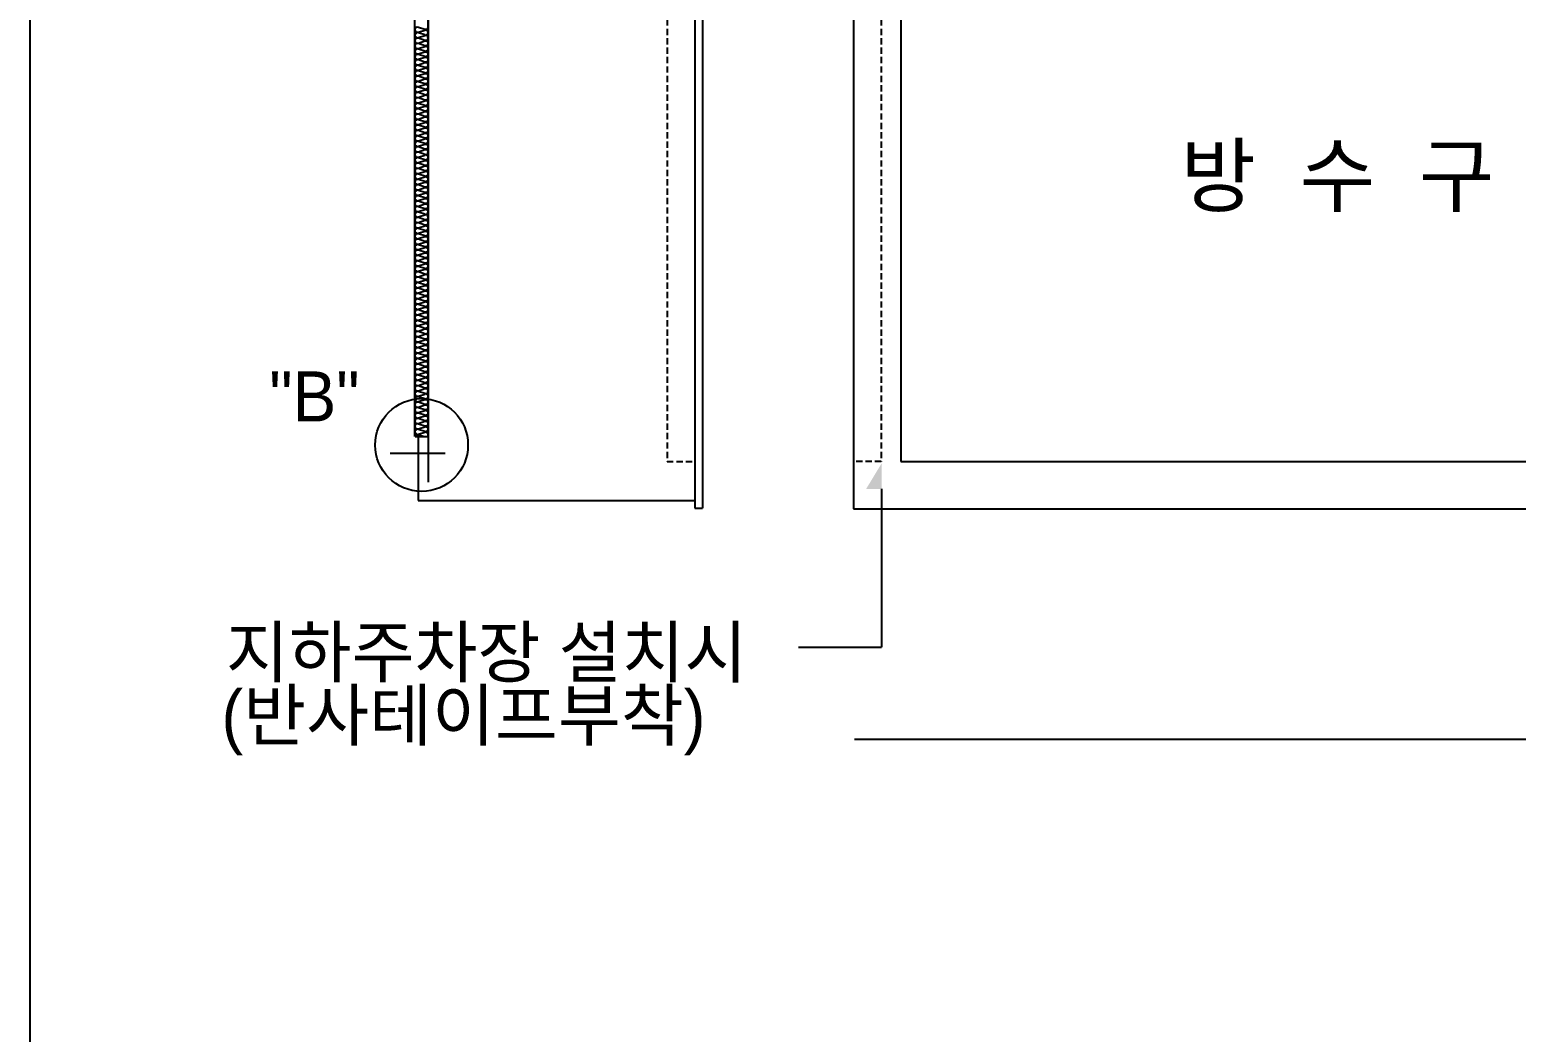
# Model space of a CAD drawing. Header units: millimetres. Extents: x 0 to 42050, y 0 to 29700.
# Drawn here: x 6389 to 9354, y 16216 to 18216 of the extents above; entities that cross this region are included whole.
import ezdxf

# ---------------------------------------------------------------- set-up
doc = ezdxf.new("R2010")
doc.units = ezdxf.units.MM
doc.header["$LTSCALE"] = 50
doc.linetypes.add('HIDDEN', pattern=[0.375, 0.25, -0.125])
for name, color, linetype in [('arch', 8, 'Continuous'), ('DIM', 7, 'Continuous'), ('FONT', 3, 'Continuous'), ('FORM', 4, 'Continuous'), ('PIPE', 3, 'Continuous'), ('PV-451', 7, 'Continuous')]:
    doc.layers.add(name, color=color, linetype=linetype)
doc.styles.add('돋움', font='')
doc.styles.get('돋움').set_extended_font_data('Dotum')

msp = doc.modelspace()

# ---------------------------------------------------------------- linework, layer by layer
at = {"layer": 'arch', "color": 9}
for p, q in [((7157, 17404.6), (7157, 20145.1)), ((7183.8, 17404.6), (7183.8, 20145.1)), ((7176.8, 18205.6), (7164.1, 18209.9)), ((7164.1, 18200.3), (7176.8, 18204.5)), ((7176.8, 18086.3), (7164.1, 18090.6)), ((7164.1, 18081), (7176.8, 18085.2)), ((7176.8, 17967.1), (7164.1, 17971.4)), ((7164.1, 17961.8), (7176.8, 17966)), ((7176.8, 17847.8), (7164.1, 17852.1)), ((7164.1, 17842.6), (7176.8, 17846.7)), ((7176.8, 17728.6), (7164.1, 17732.9)), ((7164.1, 17723.3), (7176.8, 17727.5)), ((7176.8, 17609.5), (7164.1, 17613.8)), ((7164.1, 17604.2), (7176.8, 17608.4)), ((7176.8, 17490.2), (7164.1, 17494.6)), ((7164.1, 17485), (7176.8, 17489.1)), ((7157.5, 17404.6), (7183.8, 17404.6))]:
    msp.add_line(p, q, dxfattribs=at)
for points in [[(7183.8, 18221.3, -0.504303), (7176.8, 18216.4), (7164.1, 18220.7, 0.508889), (7157.2, 18215.9, 0.508889), (7164.1, 18211.1), (7176.8, 18215.3, -0.508889), (7183.8, 18210.5)], [(7183.8, 18199.7, -0.504303), (7176.8, 18194.7), (7164.1, 18199, 0.508889), (7157.2, 18194.2, 0.508889), (7164.1, 18189.4), (7176.8, 18193.6, -0.508889), (7183.8, 18188.8)], [(7183.8, 18188.8, -0.504303), (7176.8, 18183.9), (7164.1, 18188.2, 0.508889), (7157.2, 18183.4, 0.508889), (7164.1, 18178.6), (7176.8, 18182.8, -0.508889), (7183.8, 18178)], [(7183.8, 18178, -0.504303), (7176.8, 18173), (7164.1, 18177.4, 0.500408), (7157.2, 18172.7, 0.500408)], [(7157.2, 18172.7, 0.00676), (7157.2, 18172.6, 0.508889), (7164.1, 18167.8), (7176.8, 18171.9, -0.508889), (7183.8, 18167.1)], [(7183.8, 18167.1, -0.504303), (7176.8, 18162.2), (7164.1, 18166.5, 0.508889), (7157.2, 18161.7, 0.508889), (7164.1, 18156.9), (7176.8, 18161.1, -0.508889), (7183.8, 18156.3)], [(7183.8, 18156.3, -0.504303), (7176.8, 18151.4), (7164.1, 18155.7, 0.508889), (7157.2, 18150.9, 0.508889), (7164.1, 18146.1), (7176.8, 18150.3, -0.508889), (7183.8, 18145.5)], [(7183.8, 18145.5, -0.504303), (7176.8, 18140.5), (7164.1, 18144.8, 0.508889), (7157.2, 18140, 0.508889), (7164.1, 18135.2), (7176.8, 18139.4, -0.508889), (7183.8, 18134.6)], [(7183.8, 18134.6, -0.504303), (7176.8, 18129.7), (7164.1, 18134, 0.508889), (7157.2, 18129.2, 0.508889), (7164.1, 18124.4), (7176.8, 18128.6, -0.508889), (7183.8, 18123.8)], [(7183.8, 18123.8, -0.504303), (7176.8, 18118.8), (7164.1, 18123.2, 0.508889), (7157.2, 18118.4, 0.508889), (7164.1, 18113.6), (7176.8, 18117.7, -0.508889), (7183.8, 18112.9)], [(7183.8, 18112.9, -0.504303), (7176.8, 18108), (7164.1, 18112.3, 0.508889), (7157.2, 18107.5, 0.508889), (7164.1, 18102.7), (7176.8, 18106.9, -0.508889), (7183.8, 18102.1)], [(7183.8, 18102.1, -0.504303), (7176.8, 18097.2), (7164.1, 18101.5, 0.508889), (7157.2, 18096.7, 0.508889), (7164.1, 18091.9), (7176.8, 18096.1, -0.508889), (7183.8, 18091.3)], [(7183.8, 18080.4, -0.504303), (7176.8, 18075.5), (7164.1, 18079.8, 0.508889), (7157.2, 18075, 0.508889), (7164.1, 18070.2), (7176.8, 18074.4, -0.508889), (7183.8, 18069.6)], [(7183.8, 18069.6, -0.504303), (7176.8, 18064.6), (7164.1, 18069, 0.508889), (7157.2, 18064.2, 0.508889), (7164.1, 18059.4), (7176.8, 18063.5, -0.508889), (7183.8, 18058.7)], [(7183.8, 18058.7, -0.504303), (7176.8, 18053.8), (7164.1, 18058.1, 0.500408), (7157.2, 18053.5, 0.500408)], [(7157.2, 18053.5, 0.00676), (7157.2, 18053.3, 0.508889), (7164.1, 18048.5), (7176.8, 18052.7, -0.508889), (7183.8, 18047.9)], [(7183.8, 18047.9, -0.504303), (7176.8, 18043), (7164.1, 18047.3, 0.508889), (7157.2, 18042.5, 0.508889), (7164.1, 18037.7), (7176.8, 18041.9, -0.508889), (7183.8, 18037.1)], [(7183.8, 18037.1, -0.504303), (7176.8, 18032.1), (7164.1, 18036.4, 0.508889), (7157.2, 18031.6, 0.508889), (7164.1, 18026.8), (7176.8, 18031, -0.508889), (7183.8, 18026.2)], [(7183.8, 18026.2, -0.504303), (7176.8, 18021.3), (7164.1, 18025.6, 0.508889), (7157.2, 18020.8, 0.508889), (7164.1, 18016), (7176.8, 18020.2, -0.508889), (7183.8, 18015.4)], [(7183.8, 18015.4, -0.504303), (7176.8, 18010.4), (7164.1, 18014.8, 0.508889), (7157.2, 18010, 0.508889), (7164.1, 18005.2), (7176.8, 18009.3, -0.508889), (7183.8, 18004.5)], [(7183.8, 18004.5, -0.504303), (7176.8, 17999.6), (7164.1, 18003.9, 0.508889), (7157.2, 17999.1, 0.508889), (7164.1, 17994.3), (7176.8, 17998.5, -0.508889), (7183.8, 17993.7)], [(7183.8, 17993.7, -0.504303), (7176.8, 17988.8), (7164.1, 17993.1, 0.508889), (7157.2, 17988.3, 0.508889), (7164.1, 17983.5), (7176.8, 17987.7, -0.508889), (7183.8, 17982.9)], [(7183.8, 17982.9, -0.504303), (7176.8, 17977.9), (7164.1, 17982.2, 0.508889), (7157.2, 17977.4, 0.508889), (7164.1, 17972.6), (7176.8, 17976.8, -0.508889), (7183.8, 17972)], [(7183.8, 17961.2, -0.504303), (7176.8, 17956.2), (7164.1, 17960.6, 0.508889), (7157.2, 17955.8, 0.508889), (7164.1, 17951), (7176.8, 17955.1, -0.508889), (7183.8, 17950.3)], [(7183.8, 17950.3, -0.504303), (7176.8, 17945.4), (7164.1, 17949.7, 0.508889), (7157.2, 17944.9, 0.508889), (7164.1, 17940.1), (7176.8, 17944.3, -0.508889), (7183.8, 17939.5)], [(7183.8, 17939.5, -0.504303), (7176.8, 17934.6), (7164.1, 17938.9, 0.500408), (7157.2, 17934.2, 0.500408)], [(7157.2, 17934.2, 0.00676), (7157.2, 17934.1, 0.508889), (7164.1, 17929.3), (7176.8, 17933.4, -0.508889), (7183.8, 17928.7)], [(7183.8, 17928.7, -0.504303), (7176.8, 17923.7), (7164.1, 17928, 0.508889), (7157.2, 17923.2, 0.508889), (7164.1, 17918.4), (7176.8, 17922.6, -0.508889), (7183.8, 17917.8)], [(7183.8, 17917.8, -0.504303), (7176.8, 17912.9), (7164.1, 17917.2, 0.508889), (7157.2, 17912.4, 0.508889), (7164.1, 17907.6), (7176.8, 17911.8, -0.508889), (7183.8, 17907)], [(7183.8, 17907, -0.504303), (7176.8, 17902), (7164.1, 17906.3, 0.508889), (7157.2, 17901.6, 0.508889), (7164.1, 17896.8), (7176.8, 17900.9, -0.508889), (7183.8, 17896.1)], [(7183.8, 17896.1, -0.504303), (7176.8, 17891.2), (7164.1, 17895.5, 0.508889), (7157.2, 17890.7, 0.508889), (7164.1, 17885.9), (7176.8, 17890.1, -0.508889), (7183.8, 17885.3)], [(7183.8, 17885.3, -0.504303), (7176.8, 17880.4), (7164.1, 17884.7, 0.508889), (7157.2, 17879.9, 0.508889), (7164.1, 17875.1), (7176.8, 17879.2, -0.508889), (7183.8, 17874.5)], [(7183.8, 17874.5, -0.504303), (7176.8, 17869.5), (7164.1, 17873.8, 0.508889), (7157.2, 17869, 0.508889), (7164.1, 17864.2), (7176.8, 17868.4, -0.508889), (7183.8, 17863.6)], [(7183.8, 17863.6, -0.504303), (7176.8, 17858.7), (7164.1, 17863, 0.508889), (7157.2, 17858.2, 0.508889), (7164.1, 17853.4), (7176.8, 17857.6, -0.508889), (7183.8, 17852.8)], [(7183.8, 17841.9, -0.504303), (7176.8, 17837), (7164.1, 17841.3, 0.508889), (7157.2, 17836.5, 0.508889), (7164.1, 17831.7), (7176.8, 17835.9, -0.508889), (7183.8, 17831.1)], [(7183.8, 17831.1, -0.504303), (7176.8, 17826.2), (7164.1, 17830.5, 0.508889), (7157.2, 17825.7, 0.508889), (7164.1, 17820.9), (7176.8, 17825, -0.508889), (7183.8, 17820.2)], [(7183.8, 17820.2, -0.504303), (7176.8, 17815.3), (7164.1, 17819.6, 0.500408), (7157.2, 17815, 0.500408)], [(7157.2, 17815, 0.00676), (7157.2, 17814.8, 0.508889), (7164.1, 17810), (7176.8, 17814.2, -0.508889), (7183.8, 17809.4)], [(7183.8, 17809.4, -0.504303), (7176.8, 17804.5), (7164.1, 17808.8, 0.508889), (7157.2, 17804, 0.508889), (7164.1, 17799.2), (7176.8, 17803.4, -0.508889), (7183.8, 17798.6)], [(7183.8, 17798.6, -0.504303), (7176.8, 17793.6), (7164.1, 17797.9, 0.508889), (7157.2, 17793.1, 0.508889), (7164.1, 17788.4), (7176.8, 17792.5, -0.508889), (7183.8, 17787.7)], [(7183.8, 17787.7, -0.504303), (7176.8, 17782.8), (7164.1, 17787.1, 0.508889), (7157.2, 17782.3, 0.508889), (7164.1, 17777.5), (7176.8, 17781.7, -0.508889), (7183.8, 17776.9)], [(7183.8, 17776.9, -0.504303), (7176.8, 17772), (7164.1, 17776.3, 0.508889), (7157.2, 17771.5, 0.508889), (7164.1, 17766.7), (7176.8, 17770.8, -0.508889), (7183.8, 17766)], [(7183.8, 17766, -0.504303), (7176.8, 17761.1), (7164.1, 17765.4, 0.508889), (7157.2, 17760.6, 0.508889), (7164.1, 17755.8), (7176.8, 17760, -0.508889), (7183.8, 17755.2)], [(7183.8, 17755.2, -0.504303), (7176.8, 17750.3), (7164.1, 17754.6, 0.508889), (7157.2, 17749.8, 0.508889), (7164.1, 17745), (7176.8, 17749.2, -0.508889), (7183.8, 17744.4)], [(7183.8, 17744.4, -0.504303), (7176.8, 17739.4), (7164.1, 17743.7, 0.508889), (7157.2, 17738.9, 0.508889), (7164.1, 17734.1), (7176.8, 17738.3, -0.508889), (7183.8, 17733.5)], [(7183.8, 17722.7, -0.504303), (7176.8, 17717.8), (7164.1, 17722.1, 0.508889), (7157.2, 17717.3, 0.508889), (7164.1, 17712.5), (7176.8, 17716.6, -0.508889), (7183.8, 17711.8)], [(7183.8, 17711.8, -0.504303), (7176.8, 17706.9), (7164.1, 17711.2, 0.508889), (7157.2, 17706.4, 0.508889), (7164.1, 17701.6), (7176.8, 17705.8, -0.508889), (7183.8, 17701)], [(7183.8, 17701, -0.504303), (7176.8, 17696.1), (7164.1, 17700.4, 0.500408), (7157.2, 17695.7, 0.500408)], [(7157.2, 17695.9, 0.00676), (7157.2, 17695.7, 0.508889), (7164.1, 17690.9), (7176.8, 17695.1, -0.508889), (7183.8, 17690.3)], [(7183.8, 17690.3, -0.504303), (7176.8, 17685.4), (7164.1, 17689.7, 0.508889), (7157.2, 17684.9, 0.508889), (7164.1, 17680.1), (7176.8, 17684.3, -0.508889), (7183.8, 17679.5)], [(7183.8, 17679.5, -0.504303), (7176.8, 17674.5), (7164.1, 17678.8, 0.508889), (7157.2, 17674, 0.508889), (7164.1, 17669.2), (7176.8, 17673.4, -0.508889), (7183.8, 17668.6)], [(7183.8, 17668.6, -0.504303), (7176.8, 17663.7), (7164.1, 17668, 0.508889), (7157.2, 17663.2, 0.508889), (7164.1, 17658.4), (7176.8, 17662.6, -0.508889), (7183.8, 17657.8)], [(7183.8, 17657.8, -0.504303), (7176.8, 17652.9), (7164.1, 17657.2, 0.508889), (7157.2, 17652.4, 0.508889), (7164.1, 17647.6), (7176.8, 17651.7, -0.508889), (7183.8, 17646.9)], [(7183.8, 17646.9, -0.504303), (7176.8, 17642), (7164.1, 17646.3, 0.508889), (7157.2, 17641.5, 0.508889), (7164.1, 17636.7), (7176.8, 17640.9, -0.508889), (7183.8, 17636.1)], [(7183.8, 17636.1, -0.504303), (7176.8, 17631.2), (7164.1, 17635.5, 0.508889), (7157.2, 17630.7, 0.508889), (7164.1, 17625.9), (7176.8, 17630.1, -0.508889), (7183.8, 17625.3)], [(7183.8, 17625.3, -0.504303), (7176.8, 17620.3), (7164.1, 17624.6, 0.508889), (7157.2, 17619.8, 0.508889), (7164.1, 17615), (7176.8, 17619.2, -0.508889), (7183.8, 17614.4)], [(7183.8, 17603.6, -0.504303), (7176.8, 17598.7), (7164.1, 17603, 0.508889), (7157.2, 17598.2, 0.508889), (7164.1, 17593.4), (7176.8, 17597.5, -0.508889), (7183.8, 17592.7)], [(7183.8, 17592.7, -0.504303), (7176.8, 17587.8), (7164.1, 17592.1, 0.508889), (7157.2, 17587.3, 0.508889), (7164.1, 17582.5), (7176.8, 17586.7, -0.508889), (7183.8, 17581.9)], [(7183.8, 17581.9, -0.504303), (7176.8, 17577), (7164.1, 17581.3, 0.500408), (7157.2, 17576.6, 0.500408)], [(7157.2, 17576.6, 0.00676), (7157.2, 17576.5, 0.508889), (7164.1, 17571.7), (7176.8, 17575.9, -0.508889), (7183.8, 17571.1)], [(7183.8, 17571.1, -0.504303), (7176.8, 17566.1), (7164.1, 17570.4, 0.508889), (7157.2, 17565.6, 0.508889), (7164.1, 17560.8), (7176.8, 17565, -0.508889), (7183.8, 17560.2)], [(7183.8, 17560.2, -0.504303), (7176.8, 17555.3), (7164.1, 17559.6, 0.508889), (7157.2, 17554.8, 0.508889), (7164.1, 17550), (7176.8, 17554.2, -0.508889), (7183.8, 17549.4)], [(7183.8, 17549.4, -0.504303), (7176.8, 17544.5), (7164.1, 17548.8, 0.508889), (7157.2, 17544, 0.508889), (7164.1, 17539.2), (7176.8, 17543.3, -0.508889), (7183.8, 17538.5)], [(7183.8, 17538.5, -0.504303), (7176.8, 17533.6), (7164.1, 17537.9, 0.508889), (7157.2, 17533.1, 0.508889), (7164.1, 17528.3), (7176.8, 17532.5, -0.508889), (7183.8, 17527.7)], [(7183.8, 17527.7, -0.504303), (7176.8, 17522.8), (7164.1, 17527.1, 0.508889), (7157.2, 17522.3, 0.508889), (7164.1, 17517.5), (7176.8, 17521.7, -0.508889), (7183.8, 17516.9)], [(7183.8, 17516.9, -0.504303), (7176.8, 17511.9), (7164.1, 17516.2, 0.508889), (7157.2, 17511.4, 0.508889), (7164.1, 17506.6), (7176.8, 17510.8, -0.508889), (7183.8, 17506)], [(7183.8, 17506, -0.504303), (7176.8, 17501.1), (7164.1, 17505.4, 0.508889), (7157.2, 17500.6, 0.508889), (7164.1, 17495.8), (7176.8, 17500, -0.508889), (7183.8, 17495.2)], [(7183.8, 17484.3, -0.504303), (7176.8, 17479.4), (7164.1, 17483.7, 0.508889), (7157.2, 17478.9, 0.508889), (7164.1, 17474.1), (7176.8, 17478.3, -0.508889), (7183.8, 17473.5)], [(7183.8, 17473.5, -0.504303), (7176.8, 17468.6), (7164.1, 17472.9, 0.508889), (7157.2, 17468.1, 0.508889), (7164.1, 17463.3), (7176.8, 17467.5, -0.508889), (7183.8, 17462.7)], [(7183.8, 17462.7, -0.504303), (7176.8, 17457.7), (7164.1, 17462, 0.500408), (7157.2, 17457.4, 0.500408)], [(7157.2, 17457.4, 0.00676), (7157.2, 17457.2, 0.508889), (7164.1, 17452.4), (7176.8, 17456.6, -0.508889), (7183.8, 17451.8)], [(7183.8, 17451.8, -0.504303), (7176.8, 17446.9), (7164.1, 17451.2, 0.508889), (7157.2, 17446.4, 0.508889), (7164.1, 17441.6), (7176.8, 17445.8, -0.508889), (7183.8, 17441)], [(7183.8, 17441, -0.504303), (7176.8, 17436), (7164.1, 17440.4, 0.508889), (7157.2, 17435.6, 0.508889), (7164.1, 17430.8), (7176.8, 17434.9, -0.508889), (7183.8, 17430.1)], [(7183.8, 17430.1, -0.504303), (7176.8, 17425.2), (7164.1, 17429.5, 0.508889), (7157.2, 17424.7, 0.508889), (7164.1, 17419.9), (7176.8, 17424.1, -0.508889), (7183.8, 17419.3)], [(7183.8, 17419.3, -0.504303), (7176.8, 17414.4), (7164.1, 17418.7, 0.508889), (7157.2, 17413.9, 0.508889), (7164.1, 17409.1), (7176.8, 17413.3, -0.508889), (7183.8, 17408.5)], [(7173.5, 17404.6), (7164.1, 17407.8, 0.41362), (7157.5, 17404.6, 0.41362)], [(7183.8, 17408.5, -0.205113), (7182.1, 17404.6, -0.205113)]]:
    msp.add_lwpolyline(points, format="xyb", dxfattribs=at)
for centre, radius, start, end in [((7162.4, 18204.9), 5.24, 70.5676, 178.4518), ((7178.5, 18210.6), 5.31, 251.7299, 358.7777), ((7162.4, 18205.2), 5.24, 181.5482, 289.4324), ((7178.6, 18199.5), 5.24, 1.5482, 109.4324), ((7162.4, 18085.7), 5.24, 70.5676, 178.4518), ((7178.5, 18091.4), 5.31, 251.7299, 358.7777), ((7162.4, 18086), 5.24, 181.5482, 289.4324), ((7178.6, 18080.3), 5.24, 1.5482, 109.4324), ((7162.4, 17966.5), 5.24, 70.5676, 178.4518), ((7178.5, 17972.1), 5.31, 251.7299, 358.7777), ((7162.4, 17966.7), 5.24, 181.5482, 289.4324), ((7178.6, 17961), 5.24, 1.5482, 109.4324), ((7162.4, 17847.2), 5.24, 70.5676, 178.4518), ((7178.5, 17852.9), 5.31, 251.7299, 358.7777), ((7162.4, 17847.5), 5.24, 181.5482, 289.4324), ((7178.6, 17841.8), 5.24, 1.5482, 109.4324), ((7162.4, 17728), 5.24, 70.5676, 178.4518), ((7178.5, 17733.6), 5.31, 251.7299, 358.7777), ((7162.4, 17728.2), 5.24, 181.5482, 289.4324), ((7178.6, 17722.5), 5.24, 1.5482, 109.4324), ((7162.4, 17608.9), 5.24, 70.5676, 178.4518), ((7178.5, 17614.5), 5.31, 251.7299, 358.7777), ((7162.4, 17609.1), 5.24, 181.5482, 289.4324), ((7178.6, 17603.4), 5.24, 1.5482, 109.4324), ((7162.4, 17489.6), 5.24, 70.5676, 178.4518), ((7178.5, 17495.3), 5.31, 251.7299, 358.7777), ((7162.4, 17489.9), 5.24, 181.5482, 289.4324), ((7178.6, 17484.2), 5.24, 1.5482, 109.4324)]:
    msp.add_arc(centre, radius, start, end, dxfattribs=at)
at = {"layer": 'DIM', "color": 6}
msp.add_line((7922.3, 16984.7), (8088, 16984.7), dxfattribs=at)
at = {"layer": 'DIM'}
msp.add_line((8033.8, 16800.6), (10544, 16800.6), dxfattribs=at)
msp.add_circle((7170.6, 17387.6), 92.5, dxfattribs=at)
msp.add_solid([(8087.9, 17350.7), (8057, 17299.6), (8087.9, 17299.6)], dxfattribs=at)
at = {"layer": 'FORM'}
msp.add_line((6388.9, 22281), (6388.9, 10141.3), dxfattribs=at)
at = {"layer": 'PIPE'}
for p, q in [((7715.3, 21092), (7715.3, 17261.5)), ((7731, 21092), (7731, 17261.5)), ((8032.1, 21087.4), (8032.1, 17260.2)), ((7183.8, 20204.4), (7183.8, 17313.4)), ((8126.6, 20205.4), (8126.6, 17354.7)), ((7164, 17404.6), (7164, 17277.2)), ((7217.4, 17370.5), (7108.1, 17370.5)), ((8126.6, 17354.7), (9985.1, 17354.7)), ((7164, 17277.2), (7715.3, 17277.2)), ((7715.3, 17261.5), (7731, 17261.5)), ((8032.1, 17260.2), (10079.6, 17260.2))]:
    msp.add_line(p, q, dxfattribs=at)
at = {"layer": 'PV-451', "linetype": 'HIDDEN'}
for p, q in [((7660.1, 20992.9), (7660.1, 17354.7)), ((8087.3, 20992.9), (8087.3, 17354.7)), ((7660.1, 17354.7), (7715.3, 17354.7)), ((8087.3, 17354.7), (8032.1, 17354.7))]:
    msp.add_line(p, q, dxfattribs=at)
at = {"layer": 'PV-451', "color": 6}
msp.add_line((8088, 17300.3), (8088, 16984.7), dxfattribs=at)

# ---------------------------------------------------------------- texts
at = {"layer": 'FONT', "color": 6, "style": '돋움'}
msp.add_text('방  수  구', height=120, dxfattribs=at).set_placement((8684.2, 17865.2))
at = {"layer": 'FONT', "style": '돋움'}
for s, p in [('"B" ', (6866.7, 17434.5)), ('지하주차장 설치시', (6780.1, 16924.6)), ('(반사테이프부착)', (6771.3, 16798.6))]:
    msp.add_text(s, height=100, dxfattribs=at).set_placement(p)

doc.saveas('drawing.dxf')
